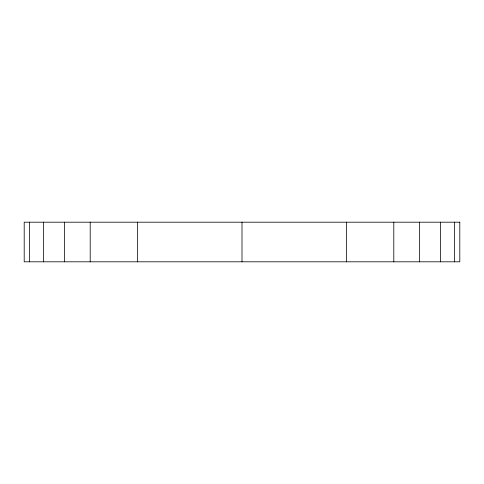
<?xml version="1.0" encoding="UTF-8"?>
<svg xmlns="http://www.w3.org/2000/svg" width="484" height="484" viewBox="0 0 484 484"><rect width="100%" height="100%" fill="white"/><g stroke="black" fill="none" stroke-linecap="round" stroke-linejoin="round"><path stroke-width="0.73" d="M454.615 222.192L454.615 261.808M440.464 222.192L440.464 261.808M419.489 222.192L419.489 261.808M393.801 222.192L393.801 261.808M346.363 222.192L346.363 261.808M242 222.192L242 261.808M137.637 222.192L137.637 261.808M90.199 222.192L90.199 261.808M64.511 222.192L64.511 261.808M43.536 222.192L43.536 261.808M29.385 222.192L29.385 261.808M459.8 222.192L24.2 222.192L24.2 261.808L459.8 261.808L459.8 222.192"/></g></svg>
